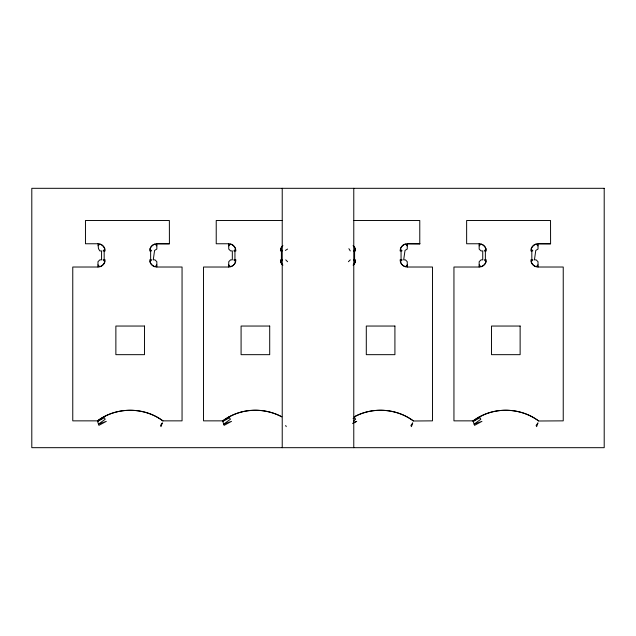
<?xml version="1.0" encoding="UTF-8"?>
<svg xmlns="http://www.w3.org/2000/svg" width="636" height="636" viewBox="0 0 636 636"><rect width="100%" height="100%" fill="white"/><g stroke="black" fill="none" stroke-linecap="round" stroke-linejoin="round"><path stroke-width="0.95" d="M156.838 245.862L155.057 244.089A7.155 7.036 -45 0 0 150.001 249.145L151.662 250.815L149.683 250.918A7.155 7.155 0 0 1 156.838 243.763L169.415 243.827L169.359 220.509L85.463 220.509L85.463 243.763L97.984 243.763L98.469 248.676L99.836 250.918L101.561 250.918L101.561 259.862L99.836 259.862L97.984 261.714L97.984 267.017L72.766 267.025L72.766 420.857L97.395 420.857C116.316 406.73 144.054 406.722 162.967 420.857L182.055 420.857L182.055 267.025L156.838 267.017A7.155 7.155 0 0 1 149.683 259.862L151.773 259.862L150.001 261.642A7.155 7.036 45 0 0 155.057 266.699L156.838 264.926M162.967 420.857L162.919 421C144.149 406.722 116.237 406.754 97.443 421L98.898 425.349L106.299 421.358L98.485 424.125L105.179 419.283L104.336 417.725L97.586 421.43L103.891 416.89M407.255 264.926L405.482 266.699A7.155 7.036 45 0 1 400.426 261.642L402.198 259.862L400.1 259.862A7.155 7.155 0 0 0 407.255 267.017L432.48 267.025L432.48 420.857L413.344 421C396.657 408.225 372.64 406.802 354.252 416.779M538.016 264.926L536.235 266.699A7.155 7.036 45 0 1 531.179 261.642L532.96 259.87L530.861 259.87A7.155 7.155 0 0 0 538.016 267.017L563.234 267.025L563.234 420.857L538.557 421C519.819 406.571 491.914 406.794 473.033 420.857L453.945 420.857L453.945 267.025L479.162 267.025A7.155 7.155 0 0 0 486.317 259.87L484.227 259.87L485.999 261.642A7.155 7.036 -45 0 1 480.943 266.699L479.162 264.926M98.095 245.75L99.765 244.089A7.155 7.036 45 0 1 104.821 249.145L103.04 250.918L105.139 250.918A7.155 7.155 0 0 0 97.984 243.763M228.745 245.862L230.518 244.089A7.155 7.036 45 0 1 235.574 249.145L233.802 250.918L235.9 250.918A7.155 7.155 0 0 0 228.745 243.763L216.224 243.763L216.224 220.509L282.344 220.509M348.409 261.714L350.261 259.862M479.162 245.862L480.943 244.089A7.155 7.036 45 0 1 485.999 249.145L484.227 250.918L486.317 250.918A7.155 7.155 0 0 0 479.162 243.763L466.641 243.763L466.641 220.509L550.538 220.509L550.593 243.827L538.016 243.763A7.155 7.155 0 0 0 530.861 250.918L532.849 250.815L531.179 249.145A7.155 7.036 -45 0 1 536.235 244.089L538.016 245.862M353.37 420.897L355.604 419.283L354.761 417.725L353.075 418.655M222.608 420.857C239.526 408.368 263.36 406.889 281.835 416.834C263.503 406.913 239.072 407.875 222.799 421.43L224.111 425.349L231.512 421.358L223.697 424.125L230.391 419.283L229.548 417.725L222.799 421.43L222.608 420.857L203.52 420.857L203.52 267.025L228.745 267.025A7.155 7.155 0 0 0 235.9 259.862L233.802 259.862L235.574 261.642A7.155 7.036 -45 0 1 230.518 266.699L228.745 264.926M538.605 420.857C519.763 407.048 491.517 406.261 473.224 421.43L474.536 425.349L481.937 421.358L474.122 424.125L480.816 419.283L479.973 417.725L473.224 421.43L473.033 420.857M222.656 421L229.103 416.89M473.081 421L479.528 416.89M285.349 250.433L287.591 249.074M352.614 423.576L356.724 421.358L353.25 422.59M354.316 416.89C372.656 406.698 396.506 408.527 413.392 420.857M282.535 245.862A7.155 7.155 0 0 0 280.436 250.918L282.424 250.815L280.754 249.145A7.155 7.036 -45 0 1 282.925 245.663M407.255 267.025L407.255 261.714L405.41 259.862L403.677 259.862L405.013 250.433L407.255 249.074L407.255 243.763L419.84 243.827L407.255 243.763A7.155 7.155 0 0 0 400.1 250.918L402.087 250.815L400.426 249.145A7.155 7.036 -45 0 1 405.482 244.089L407.255 245.862M353.656 220.509L419.776 220.509L419.776 243.763M169.359 243.763L156.838 243.763L156.838 249.074L154.588 250.433L153.26 259.862L154.985 259.862L156.838 261.714L156.838 267.017M550.538 243.763L538.016 243.763L538.016 249.074L535.774 250.433L534.439 259.87L536.164 259.87L538.016 261.714L538.016 267.025M285.739 259.862L287.591 261.714M97.984 264.926L99.765 266.699A7.155 7.036 -45 0 0 104.821 261.642L103.04 259.862L105.139 259.862A7.155 7.155 0 0 1 97.984 267.017M348.894 248.676L350.261 250.918M285.691 425.476L286.224 426.661M531.823 250.918L531.823 259.87M485.363 250.918L485.363 259.87M479.162 243.763L479.162 249.074L481.015 250.918L482.74 250.918L482.74 259.87L481.015 259.87L479.162 261.714L479.162 267.025M401.062 250.918L401.062 259.862M354.602 250.918L354.602 259.862M353.775 188.312L353.775 447.688M282.225 188.312L282.225 447.688M281.398 250.918L281.398 259.862M234.938 250.918L234.938 259.862M228.745 243.763L228.745 249.074L230.59 250.918L232.323 250.918L232.323 259.862L230.59 259.862L228.745 261.714L228.745 267.025M150.637 250.918L150.637 259.862M104.177 250.918L104.177 259.862M282.535 264.926A7.155 7.155 0 0 1 280.436 259.862L282.535 259.862L280.754 261.642A7.155 7.036 45 0 0 282.925 265.125M353.465 264.926A7.155 7.155 0 0 0 355.564 259.862L353.465 259.862L355.246 261.642A7.155 7.036 -45 0 1 353.075 265.125M353.465 245.862A7.155 7.155 0 0 1 355.564 250.918L353.465 250.918L355.246 249.145A7.155 7.036 45 0 0 353.075 245.663M162.252 423.035L161.011 426.661L160.479 425.476L162.252 423.035M412.677 423.035L411.436 426.661L410.904 425.476L412.677 423.035M537.889 423.035L536.649 426.661L536.116 425.476L537.889 423.035M604.2 188.312L31.8 188.312L31.8 447.68L604.2 447.688L604.2 188.312M144.491 326.045L115.871 326.045L115.871 354.665L144.491 354.665L144.491 326.045M269.704 326.045L241.084 326.045L241.084 354.665L269.704 354.665L269.704 326.045M394.916 326.045L366.296 326.045L366.296 354.665L394.916 354.665L394.916 326.045M520.129 326.045L491.509 326.045L491.509 354.665L520.129 354.665L520.129 326.045"/></g></svg>
